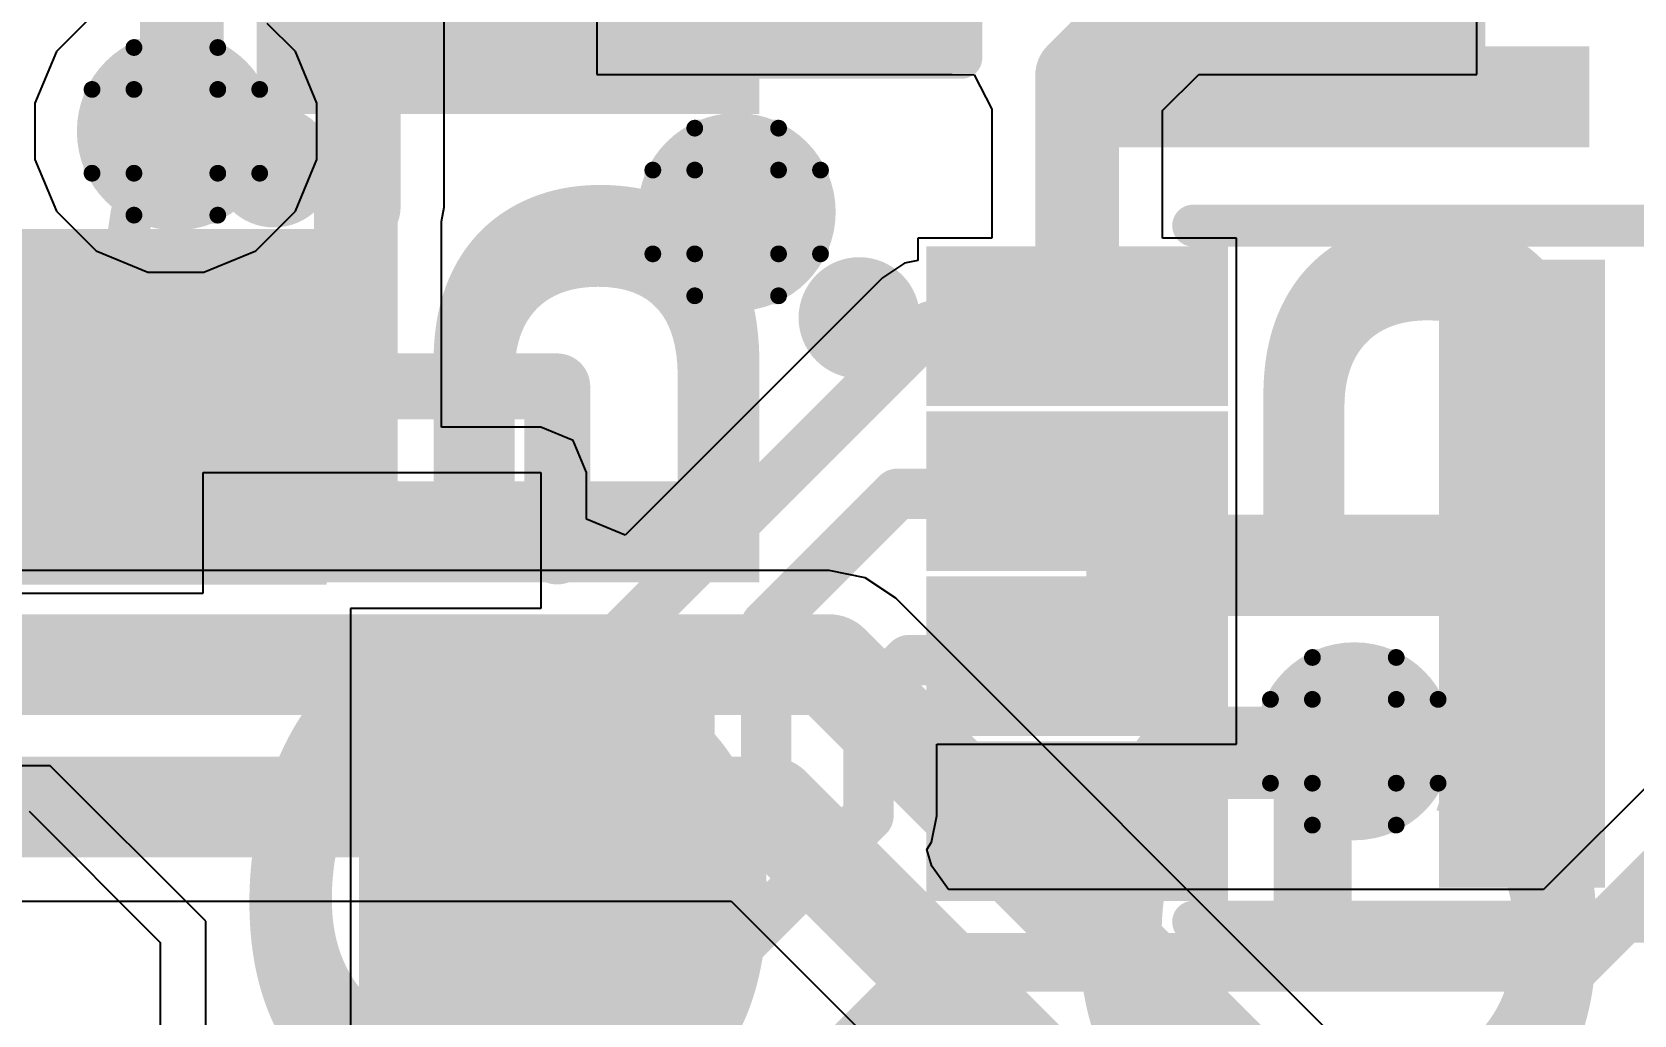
# Model space of a CAD drawing. Header units: inches. Extents: x -25 to 271, y -41 to 15.
# Drawn here: x 68.782 to 73.636, y -9.215 to -6.236 of the extents above; entities that cross this region are included whole.
import ezdxf

# ---------------------------------------------------------------- set-up
doc = ezdxf.new("R2010")
doc.units = ezdxf.units.IN
for name, color, linetype in [('Bottom Layer', 5, 'Continuous'), ('Bottom Overlay', 54, 'Continuous'), ('Drill Drawing', 1, 'Continuous'), ('Top Layer', 1, 'Continuous'), ('Top Overlay', 2, 'Continuous'), ('Top Paste', 8, 'Continuous'), ('Top Solder', 216, 'Continuous'), ('Via Holes', 16, 'Continuous')]:
    doc.layers.add(name, color=color, linetype=linetype)
doc.styles.add('Arial_Bold', font='', dxfattribs={"height": 0.2})
doc.styles.get('Arial_Bold').set_extended_font_data('Arial', bold=True)

# ---------------------------------------------------------------- blocks, each defined once
blk = doc.blocks.new('RES_0603_118')
at = {"layer": 'Top Layer'}
for points in [[(-0.381, 0.4445), (-0.381, -0.4445), (-1.143, -0.4445), (-1.143, 0.4445)], [(1.143, 0.4445), (1.143, -0.4445), (0.381, -0.4445), (0.381, 0.4445)]]:
    blk.add_hatch(color=1, dxfattribs=at).paths.add_polyline_path(points)
at = {"layer": 'Top Paste'}
for points in [[(-0.381, 0.4445), (-0.381, -0.4445), (-1.143, -0.4445), (-1.143, 0.4445)], [(1.143, 0.4445), (1.143, -0.4445), (0.381, -0.4445), (0.381, 0.4445)]]:
    blk.add_hatch(color=8, dxfattribs=at).paths.add_polyline_path(points)
at = {"layer": 'Top Solder'}
for points in [[(-0.2794, 0.5461), (-0.2794, -0.5461), (-1.2446, -0.5461), (-1.2446, 0.5461)], [(1.2446, 0.5461), (1.2446, -0.5461), (0.2794, -0.5461), (0.2794, 0.5461)]]:
    blk.add_hatch(color=216, dxfattribs=at).paths.add_polyline_path(points)
at = {"layer": 'Top Overlay'}
for points in [[(-1.2192, 0.5334, 0.127, 0.127, 0), (-1.2192, -0.5334, 0.127, 0.127, 0)], [(-1.2192, 0.5334, 0.127, 0.127, 0), (1.2192, 0.5334, 0.127, 0.127, 0)], [(1.2192, 0.5334, 0.127, 0.127, 0), (1.2192, -0.5334, 0.127, 0.127, 0)], [(-1.2192, -0.5334, 0.127, 0.127, 0), (1.2192, -0.5334, 0.127, 0.127, 0)]]:
    blk.add_lwpolyline(points, format="xyseb", dxfattribs=at)
for points in [[(-1.25095, 0.5334, 0.0635, 0.0635, 1), (-1.18745, 0.5334, 0.0635, 0.0635, 1)], [(-1.25095, 0.5334, 0.0635, 0.0635, 1), (-1.18745, 0.5334, 0.0635, 0.0635, 1)], [(1.18745, 0.5334, 0.0635, 0.0635, 1), (1.25095, 0.5334, 0.0635, 0.0635, 1)], [(1.18745, 0.5334, 0.0635, 0.0635, 1), (1.25095, 0.5334, 0.0635, 0.0635, 1)], [(-1.25095, -0.5334, 0.0635, 0.0635, 1), (-1.18745, -0.5334, 0.0635, 0.0635, 1)], [(-1.25095, -0.5334, 0.0635, 0.0635, 1), (-1.18745, -0.5334, 0.0635, 0.0635, 1)], [(1.18745, -0.5334, 0.0635, 0.0635, 1), (1.25095, -0.5334, 0.0635, 0.0635, 1)], [(1.18745, -0.5334, 0.0635, 0.0635, 1), (1.25095, -0.5334, 0.0635, 0.0635, 1)]]:
    blk.add_lwpolyline(points, format="xyseb", close=True, dxfattribs=at)
blk = doc.blocks.new('RES_0603_119')
at = {"layer": 'Top Layer'}
for points in [[(-0.381, 0.4445), (-0.381, -0.4445), (-1.143, -0.4445), (-1.143, 0.4445)], [(1.143, 0.4445), (1.143, -0.4445), (0.381, -0.4445), (0.381, 0.4445)]]:
    blk.add_hatch(color=1, dxfattribs=at).paths.add_polyline_path(points)
at = {"layer": 'Top Paste'}
for points in [[(-0.381, 0.4445), (-0.381, -0.4445), (-1.143, -0.4445), (-1.143, 0.4445)], [(1.143, 0.4445), (1.143, -0.4445), (0.381, -0.4445), (0.381, 0.4445)]]:
    blk.add_hatch(color=8, dxfattribs=at).paths.add_polyline_path(points)
at = {"layer": 'Top Solder'}
for points in [[(-0.2794, 0.5461), (-0.2794, -0.5461), (-1.2446, -0.5461), (-1.2446, 0.5461)], [(1.2446, 0.5461), (1.2446, -0.5461), (0.2794, -0.5461), (0.2794, 0.5461)]]:
    blk.add_hatch(color=216, dxfattribs=at).paths.add_polyline_path(points)
at = {"layer": 'Top Overlay'}
for points in [[(-1.2192, -0.5334, 0.127, 0.127, 0), (-1.2192, 0.5334, 0.127, 0.127, 0)], [(1.2192, 0.5334, 0.127, 0.127, 0), (-1.2192, 0.5334, 0.127, 0.127, 0)], [(1.2192, -0.5334, 0.127, 0.127, 0), (1.2192, 0.5334, 0.127, 0.127, 0)], [(1.2192, -0.5334, 0.127, 0.127, 0), (-1.2192, -0.5334, 0.127, 0.127, 0)]]:
    blk.add_lwpolyline(points, format="xyseb", dxfattribs=at)
for points in [[(-1.25095, 0.5334, 0.0635, 0.0635, 1), (-1.18745, 0.5334, 0.0635, 0.0635, 1)], [(-1.25095, 0.5334, 0.0635, 0.0635, 1), (-1.18745, 0.5334, 0.0635, 0.0635, 1)], [(1.18745, 0.5334, 0.0635, 0.0635, 1), (1.25095, 0.5334, 0.0635, 0.0635, 1)], [(1.18745, 0.5334, 0.0635, 0.0635, 1), (1.25095, 0.5334, 0.0635, 0.0635, 1)], [(-1.25095, -0.5334, 0.0635, 0.0635, 1), (-1.18745, -0.5334, 0.0635, 0.0635, 1)], [(-1.25095, -0.5334, 0.0635, 0.0635, 1), (-1.18745, -0.5334, 0.0635, 0.0635, 1)], [(1.18745, -0.5334, 0.0635, 0.0635, 1), (1.25095, -0.5334, 0.0635, 0.0635, 1)], [(1.18745, -0.5334, 0.0635, 0.0635, 1), (1.25095, -0.5334, 0.0635, 0.0635, 1)]]:
    blk.add_lwpolyline(points, format="xyseb", close=True, dxfattribs=at)
blk = doc.blocks.new('QFN_56__7X7__128')
at = {"layer": 'Top Layer'}
for points in [[(-2.7, 3.0005), (-2.7, 3.8755), (-2.5, 3.8755), (-2.5, 3.0005)], [(-2.3, 3.0005), (-2.3, 3.8755), (-2.1, 3.8755), (-2.1, 3.0005)], [(-1.9, 3.0005), (-1.9, 3.8755), (-1.7, 3.8755), (-1.7, 3.0005)], [(-3.8755, 2.7), (-3.0005, 2.7), (-3.0005, 2.5), (-3.8755, 2.5)], [(-3.8755, 2.3), (-3.0005, 2.3), (-3.0005, 2.1), (-3.8755, 2.1)]]:
    blk.add_hatch(color=1, dxfattribs=at).paths.add_polyline_path(points)
at = {"layer": 'Top Paste'}
for points in [[(-2.7, 3.0005), (-2.7, 3.8755), (-2.5, 3.8755), (-2.5, 3.0005)], [(-2.3, 3.0005), (-2.3, 3.8755), (-2.1, 3.8755), (-2.1, 3.0005)], [(-1.9, 3.0005), (-1.9, 3.8755), (-1.7, 3.8755), (-1.7, 3.0005)], [(-3.8755, 2.7), (-3.0005, 2.7), (-3.0005, 2.5), (-3.8755, 2.5)], [(-3.8755, 2.3), (-3.0005, 2.3), (-3.0005, 2.1), (-3.8755, 2.1)]]:
    blk.add_hatch(color=8, dxfattribs=at).paths.add_polyline_path(points)
at = {"layer": 'Top Solder'}
for points in [[(-2.8016, 2.8989), (-2.8016, 3.9771), (-2.3984, 3.9771), (-2.3984, 2.8989)], [(-2.4016, 2.8989), (-2.4016, 3.9771), (-1.9984, 3.9771), (-1.9984, 2.8989)], [(-2.0016, 2.8989), (-2.0016, 3.9771), (-1.5984, 3.9771), (-1.5984, 2.8989)], [(-1.6016, 2.8989), (-1.6016, 3.9771), (-1.1984, 3.9771), (-1.1984, 2.8989)], [(-3.9771, 2.8016), (-2.8989, 2.8016), (-2.8989, 2.3984), (-3.9771, 2.3984)], [(-3.9771, 2.4016), (-2.8989, 2.4016), (-2.8989, 1.9984), (-3.9771, 1.9984)], [(-3.9771, 2.0016), (-2.8989, 2.0016), (-2.8989, 1.5984), (-3.9771, 1.5984)]]:
    blk.add_hatch(color=216, dxfattribs=at).paths.add_polyline_path(points)
at = {"layer": 'Top Overlay'}
for points in [[(-3.5, 3, 0.2, 0.2, 0), (-3.5, 3.5, 0.2, 0.2, 0)], [(-3, 3.5, 0.2, 0.2, 0), (-3.5, 3.5, 0.2, 0.2, 0)]]:
    blk.add_lwpolyline(points, format="xyseb", dxfattribs=at)
for points in [[(-3.55, 3.5, 0.1, 0.1, 1), (-3.45, 3.5, 0.1, 0.1, 1)], [(-3.55, 3.5, 0.1, 0.1, 1), (-3.45, 3.5, 0.1, 0.1, 1)], [(-3.05, 3.5, 0.1, 0.1, 1), (-2.95, 3.5, 0.1, 0.1, 1)], [(-3.55, 3, 0.1, 0.1, 1), (-3.45, 3, 0.1, 0.1, 1)], [(-4.1088, 2.6416, 0.254, 0.254, 1), (-4.2224, 2.6416, 0.254, 0.254, 1)], [(-4.2859, 2.6416, 0.127, 0.127, 1), (-4.1589, 2.6416, 0.127, 0.127, 1)], [(-4.1723, 2.6416, 0.127, 0.127, 1), (-4.0453, 2.6416, 0.127, 0.127, 1)]]:
    blk.add_lwpolyline(points, format="xyseb", close=True, dxfattribs=at)
blk = doc.blocks.new('8_USON__2X3__129')
at = {"layer": 'Top Layer'}
for points in [[(-0.3556, 0.14), (0.3556, 0.14), (0.3556, -0.14), (-0.3556, -0.14)], [(1.1976, 0.1), (1.4976, 0.1), (1.4976, -1.6), (1.1976, -1.6)], [(2.3396, 0.14), (3.0508, 0.14), (3.0508, -0.14), (2.3396, -0.14)], [(-0.3556, -0.36), (0.3556, -0.36), (0.3556, -0.64), (-0.3556, -0.64)], [(2.3396, -0.36), (3.0508, -0.36), (3.0508, -0.64), (2.3396, -0.64)], [(-0.3556, -0.86), (0.3556, -0.86), (0.3556, -1.14), (-0.3556, -1.14)], [(2.3396, -0.86), (3.0508, -0.86), (3.0508, -1.14), (2.3396, -1.14)], [(-0.3556, -1.36), (0.3556, -1.36), (0.3556, -1.64), (-0.3556, -1.64)], [(2.3396, -1.36), (3.0508, -1.36), (3.0508, -1.64), (2.3396, -1.64)]]:
    blk.add_hatch(color=1, dxfattribs=at).paths.add_polyline_path(points)
at = {"layer": 'Top Paste'}
for points in [[(-0.3556, 0.14), (0.3556, 0.14), (0.3556, -0.14), (-0.3556, -0.14)], [(1.1976, 0.1), (1.4976, 0.1), (1.4976, -1.6), (1.1976, -1.6)], [(2.3396, 0.14), (3.0508, 0.14), (3.0508, -0.14), (2.3396, -0.14)], [(-0.3556, -0.36), (0.3556, -0.36), (0.3556, -0.64), (-0.3556, -0.64)], [(2.3396, -0.36), (3.0508, -0.36), (3.0508, -0.64), (2.3396, -0.64)], [(-0.3556, -0.86), (0.3556, -0.86), (0.3556, -1.14), (-0.3556, -1.14)], [(2.3396, -0.86), (3.0508, -0.86), (3.0508, -1.14), (2.3396, -1.14)], [(-0.3556, -1.36), (0.3556, -1.36), (0.3556, -1.64), (-0.3556, -1.64)], [(2.3396, -1.36), (3.0508, -1.36), (3.0508, -1.64), (2.3396, -1.64)]]:
    blk.add_hatch(color=8, dxfattribs=at).paths.add_polyline_path(points)
at = {"layer": 'Top Solder'}
for points in [[(-0.4572, 0.2416), (0.4572, 0.2416), (0.4572, -0.2416), (-0.4572, -0.2416)], [(1.096, 0.2016), (1.5992, 0.2016), (1.5992, -1.7016), (1.096, -1.7016)], [(2.238, 0.2416), (3.1524, 0.2416), (3.1524, -0.2416), (2.238, -0.2416)], [(-0.4572, -0.2584), (0.4572, -0.2584), (0.4572, -0.7416), (-0.4572, -0.7416)], [(2.238, -0.2584), (3.1524, -0.2584), (3.1524, -0.7416), (2.238, -0.7416)], [(-0.4572, -0.7584), (0.4572, -0.7584), (0.4572, -1.2416), (-0.4572, -1.2416)], [(2.238, -0.7584), (3.1524, -0.7584), (3.1524, -1.2416), (2.238, -1.2416)], [(-0.4572, -1.2584), (0.4572, -1.2584), (0.4572, -1.7416), (-0.4572, -1.7416)], [(2.238, -1.2584), (3.1524, -1.2584), (3.1524, -1.7416), (2.238, -1.7416)]]:
    blk.add_hatch(color=216, dxfattribs=at).paths.add_polyline_path(points)
at = {"layer": 'Top Overlay'}
for points in [[(0.3516, 0.3048, 0.127, 0.127, 0), (2.2566, 0.3048, 0.127, 0.127, 0)], [(0.3516, -1.8048, 0.127, 0.127, 0), (2.2566, -1.8048, 0.127, 0.127, 0)]]:
    blk.add_lwpolyline(points, format="xyseb", dxfattribs=at)
for points in [[(0.3198, 0.3048, 0.0635, 0.0635, 1), (0.3833, 0.3048, 0.0635, 0.0635, 1)], [(2.2248, 0.3048, 0.0635, 0.0635, 1), (2.2883, 0.3048, 0.0635, 0.0635, 1)], [(-0.6036, 0.0254, 0.254, 0.254, 1), (-0.7172, 0.0254, 0.254, 0.254, 1)], [(-0.7807, 0.0254, 0.127, 0.127, 1), (-0.6537, 0.0254, 0.127, 0.127, 1)], [(-0.6671, 0.0254, 0.127, 0.127, 1), (-0.5401, 0.0254, 0.127, 0.127, 1)], [(0.3198, -1.8048, 0.0635, 0.0635, 1), (0.3833, -1.8048, 0.0635, 0.0635, 1)], [(2.2248, -1.8048, 0.0635, 0.0635, 1), (2.2883, -1.8048, 0.0635, 0.0635, 1)]]:
    blk.add_lwpolyline(points, format="xyseb", close=True, dxfattribs=at)

msp = doc.modelspace()

# ---------------------------------------------------------------- hatches: boundary and pattern name
at = {"layer": 'Bottom Layer'}
h = msp.add_hatch(color=5, dxfattribs=at)
edge = h.paths.add_edge_path()
edge.add_arc((69.2175, -6.5374), 0.3, 0, 360)
h = msp.add_hatch(color=5, dxfattribs=at)
edge = h.paths.add_edge_path()
edge.add_arc((70.9168, -6.7818), 0.3, 0, 360)
h = msp.add_hatch(color=5, dxfattribs=at)
edge = h.paths.add_edge_path()
edge.add_arc((72.7884, -8.3859), 0.3, 0, 360)
at = {"layer": 'Top Layer'}
h = msp.add_hatch(color=1, dxfattribs=at)
edge = h.paths.add_edge_path()
edge.add_arc((69.2175, -6.5374), 0.3, 0, 360)
h = msp.add_hatch(color=1, dxfattribs=at)
edge = h.paths.add_edge_path()
edge.add_arc((70.9168, -6.7818), 0.3, 0, 360)
h = msp.add_hatch(color=1, dxfattribs=at)
edge = h.paths.add_edge_path()
edge.add_arc((72.7884, -8.3859), 0.3, 0, 360)
at = {"layer": 'Via Holes'}
h = msp.add_hatch(color=7, dxfattribs=at)
edge = h.paths.add_edge_path()
edge.add_arc((69.2175, -6.5374), 0.15, 0, 360)
h = msp.add_hatch(color=7, dxfattribs=at)
edge = h.paths.add_edge_path()
edge.add_arc((70.9168, -6.7818), 0.15, 0, 360)
h = msp.add_hatch(color=7, dxfattribs=at)
edge = h.paths.add_edge_path()
edge.add_arc((72.7884, -8.3859), 0.15, 0, 360)

# ---------------------------------------------------------------- linework, layer by layer
at = {"layer": 'Bottom Layer'}
for p, q in [((68.9756, -6.1754), (68.8555, -6.2955)), ((69.5795, -6.2955), (69.4943, -6.2103)), ((68.8555, -6.2955), (68.7905, -6.4524)), ((69.6445, -6.4524), (69.5795, -6.2955)), ((68.7905, -6.4524), (68.7905, -6.6223)), ((69.6445, -6.6223), (69.6445, -6.4524)), ((68.7905, -6.6223), (68.8555, -6.7792)), ((69.5795, -6.7792), (69.6445, -6.6223)), ((68.8555, -6.7792), (68.9756, -6.8993)), ((69.4594, -6.8993), (69.5795, -6.7792)), ((68.9756, -6.8993), (69.1326, -6.9644)), ((69.3024, -6.9644), (69.4594, -6.8993)), ((69.1326, -6.9644), (69.3024, -6.9644)), ((71.1972, -7.8685), (59.2788, -7.8685)), ((71.1973, -7.8685), (71.1972, -7.8685)), ((71.3063, -7.8902), (71.1973, -7.8685)), ((71.3987, -7.952), (71.3063, -7.8902)), ((74.8665, -11.4197), (71.3987, -7.952)), ((58.9819, -8.8701), (70.9004, -8.8701)), ((70.9004, -8.8701), (72.2205, -10.1902))]:
    msp.add_line(p, q, dxfattribs=at)
for points in [[(69.2353, -6.5196, 0.254, 0.254, 0), (69.2353, -5.3241, 0.254, 0.254, 0)], [(59.1608, -8.1534, 0.3048, 0.3048, 0), (71.1973, -8.1534, 0.3048, 0.3048, 0)], [(71.1973, -8.1534, 0.3048, 0.3048, 0), (74.7485, -11.7046, 0.3048, 0.3048, 0)], [(58.9819, -8.5852, 0.3048, 0.3048, 0), (71.0184, -8.5852, 0.3048, 0.3048, 0)], [(71.0184, -8.5852, 0.3048, 0.3048, 0), (74.5696, -12.1364, 0.3048, 0.3048, 0)]]:
    msp.add_lwpolyline(points, format="xyseb", dxfattribs=at)
for points in [[(69.1718, -6.5196, 0.127, 0.127, 1), (69.2988, -6.5196, 0.127, 0.127, 1)], [(71.1211, -8.1534, 0.1524, 0.1524, 1), (71.2735, -8.1534, 0.1524, 0.1524, 1)], [(71.1211, -8.1534, 0.1524, 0.1524, 1), (71.2735, -8.1534, 0.1524, 0.1524, 1)], [(70.9422, -8.5852, 0.1524, 0.1524, 1), (71.0946, -8.5852, 0.1524, 0.1524, 1)], [(70.9422, -8.5852, 0.1524, 0.1524, 1), (71.0946, -8.5852, 0.1524, 0.1524, 1)]]:
    msp.add_lwpolyline(points, format="xyseb", close=True, dxfattribs=at)
at = {"layer": 'Drill Drawing'}
for points in [[(69.0905, -6.4104, 0.0508, 0.0508, 0), (69.0905, -6.2834, 0.0508, 0.0508, 0)], [(69.0905, -6.2834, 0.0508, 0.0508, 0), (69.3445, -6.2834, 0.0508, 0.0508, 0)], [(69.3445, -6.4104, 0.0508, 0.0508, 0), (69.3445, -6.2834, 0.0508, 0.0508, 0)], [(68.9635, -6.6644, 0.0508, 0.0508, 0), (68.9635, -6.4104, 0.0508, 0.0508, 0)], [(68.9635, -6.4104, 0.0508, 0.0508, 0), (69.0905, -6.4104, 0.0508, 0.0508, 0)], [(69.3445, -6.4104, 0.0508, 0.0508, 0), (69.4715, -6.4104, 0.0508, 0.0508, 0)], [(69.4715, -6.6644, 0.0508, 0.0508, 0), (69.4715, -6.4104, 0.0508, 0.0508, 0)], [(70.7898, -6.6548, 0.0508, 0.0508, 0), (70.7898, -6.5278, 0.0508, 0.0508, 0)], [(70.7898, -6.5278, 0.0508, 0.0508, 0), (71.0438, -6.5278, 0.0508, 0.0508, 0)], [(71.0438, -6.6548, 0.0508, 0.0508, 0), (71.0438, -6.5278, 0.0508, 0.0508, 0)], [(68.9635, -6.6644, 0.0508, 0.0508, 0), (69.0905, -6.6644, 0.0508, 0.0508, 0)], [(69.0905, -6.7914, 0.0508, 0.0508, 0), (69.0905, -6.6644, 0.0508, 0.0508, 0)], [(69.3445, -6.6644, 0.0508, 0.0508, 0), (69.4715, -6.6644, 0.0508, 0.0508, 0)], [(69.3445, -6.7914, 0.0508, 0.0508, 0), (69.3445, -6.6644, 0.0508, 0.0508, 0)], [(70.6628, -6.9088, 0.0508, 0.0508, 0), (70.6628, -6.6548, 0.0508, 0.0508, 0)], [(70.6628, -6.6548, 0.0508, 0.0508, 0), (70.7898, -6.6548, 0.0508, 0.0508, 0)], [(71.0438, -6.6548, 0.0508, 0.0508, 0), (71.1708, -6.6548, 0.0508, 0.0508, 0)], [(71.1708, -6.9088, 0.0508, 0.0508, 0), (71.1708, -6.6548, 0.0508, 0.0508, 0)], [(69.0905, -6.7914, 0.0508, 0.0508, 0), (69.3445, -6.7914, 0.0508, 0.0508, 0)], [(70.6628, -6.9088, 0.0508, 0.0508, 0), (70.7898, -6.9088, 0.0508, 0.0508, 0)], [(70.7898, -7.0358, 0.0508, 0.0508, 0), (70.7898, -6.9088, 0.0508, 0.0508, 0)], [(71.0438, -6.9088, 0.0508, 0.0508, 0), (71.1708, -6.9088, 0.0508, 0.0508, 0)], [(71.0438, -7.0358, 0.0508, 0.0508, 0), (71.0438, -6.9088, 0.0508, 0.0508, 0)], [(70.7898, -7.0358, 0.0508, 0.0508, 0), (71.0438, -7.0358, 0.0508, 0.0508, 0)], [(72.6614, -8.2589, 0.0508, 0.0508, 0), (72.6614, -8.1319, 0.0508, 0.0508, 0)], [(72.6614, -8.1319, 0.0508, 0.0508, 0), (72.9154, -8.1319, 0.0508, 0.0508, 0)], [(72.9154, -8.2589, 0.0508, 0.0508, 0), (72.9154, -8.1319, 0.0508, 0.0508, 0)], [(72.5344, -8.5129, 0.0508, 0.0508, 0), (72.5344, -8.2589, 0.0508, 0.0508, 0)], [(72.5344, -8.2589, 0.0508, 0.0508, 0), (72.6614, -8.2589, 0.0508, 0.0508, 0)], [(72.9154, -8.2589, 0.0508, 0.0508, 0), (73.0424, -8.2589, 0.0508, 0.0508, 0)], [(73.0424, -8.5129, 0.0508, 0.0508, 0), (73.0424, -8.2589, 0.0508, 0.0508, 0)], [(72.5344, -8.5129, 0.0508, 0.0508, 0), (72.6614, -8.5129, 0.0508, 0.0508, 0)], [(72.6614, -8.6399, 0.0508, 0.0508, 0), (72.6614, -8.5129, 0.0508, 0.0508, 0)], [(72.9154, -8.5129, 0.0508, 0.0508, 0), (73.0424, -8.5129, 0.0508, 0.0508, 0)], [(72.9154, -8.6399, 0.0508, 0.0508, 0), (72.9154, -8.5129, 0.0508, 0.0508, 0)], [(72.6614, -8.6399, 0.0508, 0.0508, 0), (72.9154, -8.6399, 0.0508, 0.0508, 0)]]:
    msp.add_lwpolyline(points, format="xyseb", dxfattribs=at)
for points in [[(69.0778, -6.2834, 0.0254, 0.0254, 1), (69.1032, -6.2834, 0.0254, 0.0254, 1)], [(69.0778, -6.2834, 0.0254, 0.0254, 1), (69.1032, -6.2834, 0.0254, 0.0254, 1)], [(69.3318, -6.2834, 0.0254, 0.0254, 1), (69.3572, -6.2834, 0.0254, 0.0254, 1)], [(69.3318, -6.2834, 0.0254, 0.0254, 1), (69.3572, -6.2834, 0.0254, 0.0254, 1)], [(68.9508, -6.4104, 0.0254, 0.0254, 1), (68.9762, -6.4104, 0.0254, 0.0254, 1)], [(68.9508, -6.4104, 0.0254, 0.0254, 1), (68.9762, -6.4104, 0.0254, 0.0254, 1)], [(69.0778, -6.4104, 0.0254, 0.0254, 1), (69.1032, -6.4104, 0.0254, 0.0254, 1)], [(69.0778, -6.4104, 0.0254, 0.0254, 1), (69.1032, -6.4104, 0.0254, 0.0254, 1)], [(69.3318, -6.4104, 0.0254, 0.0254, 1), (69.3572, -6.4104, 0.0254, 0.0254, 1)], [(69.3318, -6.4104, 0.0254, 0.0254, 1), (69.3572, -6.4104, 0.0254, 0.0254, 1)], [(69.4588, -6.4104, 0.0254, 0.0254, 1), (69.4842, -6.4104, 0.0254, 0.0254, 1)], [(69.4588, -6.4104, 0.0254, 0.0254, 1), (69.4842, -6.4104, 0.0254, 0.0254, 1)], [(70.7771, -6.5278, 0.0254, 0.0254, 1), (70.8025, -6.5278, 0.0254, 0.0254, 1)], [(70.7771, -6.5278, 0.0254, 0.0254, 1), (70.8025, -6.5278, 0.0254, 0.0254, 1)], [(71.0311, -6.5278, 0.0254, 0.0254, 1), (71.0565, -6.5278, 0.0254, 0.0254, 1)], [(71.0311, -6.5278, 0.0254, 0.0254, 1), (71.0565, -6.5278, 0.0254, 0.0254, 1)], [(68.9508, -6.6644, 0.0254, 0.0254, 1), (68.9762, -6.6644, 0.0254, 0.0254, 1)], [(68.9508, -6.6644, 0.0254, 0.0254, 1), (68.9762, -6.6644, 0.0254, 0.0254, 1)], [(69.0778, -6.6644, 0.0254, 0.0254, 1), (69.1032, -6.6644, 0.0254, 0.0254, 1)], [(69.0778, -6.6644, 0.0254, 0.0254, 1), (69.1032, -6.6644, 0.0254, 0.0254, 1)], [(69.3318, -6.6644, 0.0254, 0.0254, 1), (69.3572, -6.6644, 0.0254, 0.0254, 1)], [(69.3318, -6.6644, 0.0254, 0.0254, 1), (69.3572, -6.6644, 0.0254, 0.0254, 1)], [(69.4588, -6.6644, 0.0254, 0.0254, 1), (69.4842, -6.6644, 0.0254, 0.0254, 1)], [(69.4588, -6.6644, 0.0254, 0.0254, 1), (69.4842, -6.6644, 0.0254, 0.0254, 1)], [(70.6501, -6.6548, 0.0254, 0.0254, 1), (70.6755, -6.6548, 0.0254, 0.0254, 1)], [(70.6501, -6.6548, 0.0254, 0.0254, 1), (70.6755, -6.6548, 0.0254, 0.0254, 1)], [(70.7771, -6.6548, 0.0254, 0.0254, 1), (70.8025, -6.6548, 0.0254, 0.0254, 1)], [(70.7771, -6.6548, 0.0254, 0.0254, 1), (70.8025, -6.6548, 0.0254, 0.0254, 1)], [(71.0311, -6.6548, 0.0254, 0.0254, 1), (71.0565, -6.6548, 0.0254, 0.0254, 1)], [(71.0311, -6.6548, 0.0254, 0.0254, 1), (71.0565, -6.6548, 0.0254, 0.0254, 1)], [(71.1581, -6.6548, 0.0254, 0.0254, 1), (71.1835, -6.6548, 0.0254, 0.0254, 1)], [(71.1581, -6.6548, 0.0254, 0.0254, 1), (71.1835, -6.6548, 0.0254, 0.0254, 1)], [(69.0778, -6.7914, 0.0254, 0.0254, 1), (69.1032, -6.7914, 0.0254, 0.0254, 1)], [(69.0778, -6.7914, 0.0254, 0.0254, 1), (69.1032, -6.7914, 0.0254, 0.0254, 1)], [(69.3318, -6.7914, 0.0254, 0.0254, 1), (69.3572, -6.7914, 0.0254, 0.0254, 1)], [(69.3318, -6.7914, 0.0254, 0.0254, 1), (69.3572, -6.7914, 0.0254, 0.0254, 1)], [(70.6501, -6.9088, 0.0254, 0.0254, 1), (70.6755, -6.9088, 0.0254, 0.0254, 1)], [(70.6501, -6.9088, 0.0254, 0.0254, 1), (70.6755, -6.9088, 0.0254, 0.0254, 1)], [(70.7771, -6.9088, 0.0254, 0.0254, 1), (70.8025, -6.9088, 0.0254, 0.0254, 1)], [(70.7771, -6.9088, 0.0254, 0.0254, 1), (70.8025, -6.9088, 0.0254, 0.0254, 1)], [(71.0311, -6.9088, 0.0254, 0.0254, 1), (71.0565, -6.9088, 0.0254, 0.0254, 1)], [(71.0311, -6.9088, 0.0254, 0.0254, 1), (71.0565, -6.9088, 0.0254, 0.0254, 1)], [(71.1581, -6.9088, 0.0254, 0.0254, 1), (71.1835, -6.9088, 0.0254, 0.0254, 1)], [(71.1581, -6.9088, 0.0254, 0.0254, 1), (71.1835, -6.9088, 0.0254, 0.0254, 1)], [(70.7771, -7.0358, 0.0254, 0.0254, 1), (70.8025, -7.0358, 0.0254, 0.0254, 1)], [(70.7771, -7.0358, 0.0254, 0.0254, 1), (70.8025, -7.0358, 0.0254, 0.0254, 1)], [(71.0311, -7.0358, 0.0254, 0.0254, 1), (71.0565, -7.0358, 0.0254, 0.0254, 1)], [(71.0311, -7.0358, 0.0254, 0.0254, 1), (71.0565, -7.0358, 0.0254, 0.0254, 1)], [(72.6487, -8.1319, 0.0254, 0.0254, 1), (72.6741, -8.1319, 0.0254, 0.0254, 1)], [(72.6487, -8.1319, 0.0254, 0.0254, 1), (72.6741, -8.1319, 0.0254, 0.0254, 1)], [(72.9027, -8.1319, 0.0254, 0.0254, 1), (72.9281, -8.1319, 0.0254, 0.0254, 1)], [(72.9027, -8.1319, 0.0254, 0.0254, 1), (72.9281, -8.1319, 0.0254, 0.0254, 1)], [(72.5217, -8.2589, 0.0254, 0.0254, 1), (72.5471, -8.2589, 0.0254, 0.0254, 1)], [(72.5217, -8.2589, 0.0254, 0.0254, 1), (72.5471, -8.2589, 0.0254, 0.0254, 1)], [(72.6487, -8.2589, 0.0254, 0.0254, 1), (72.6741, -8.2589, 0.0254, 0.0254, 1)], [(72.6487, -8.2589, 0.0254, 0.0254, 1), (72.6741, -8.2589, 0.0254, 0.0254, 1)], [(72.9027, -8.2589, 0.0254, 0.0254, 1), (72.9281, -8.2589, 0.0254, 0.0254, 1)], [(72.9027, -8.2589, 0.0254, 0.0254, 1), (72.9281, -8.2589, 0.0254, 0.0254, 1)], [(73.0297, -8.2589, 0.0254, 0.0254, 1), (73.0551, -8.2589, 0.0254, 0.0254, 1)], [(73.0297, -8.2589, 0.0254, 0.0254, 1), (73.0551, -8.2589, 0.0254, 0.0254, 1)], [(72.5217, -8.5129, 0.0254, 0.0254, 1), (72.5471, -8.5129, 0.0254, 0.0254, 1)], [(72.5217, -8.5129, 0.0254, 0.0254, 1), (72.5471, -8.5129, 0.0254, 0.0254, 1)], [(72.6487, -8.5129, 0.0254, 0.0254, 1), (72.6741, -8.5129, 0.0254, 0.0254, 1)], [(72.6487, -8.5129, 0.0254, 0.0254, 1), (72.6741, -8.5129, 0.0254, 0.0254, 1)], [(72.9027, -8.5129, 0.0254, 0.0254, 1), (72.9281, -8.5129, 0.0254, 0.0254, 1)], [(72.9027, -8.5129, 0.0254, 0.0254, 1), (72.9281, -8.5129, 0.0254, 0.0254, 1)], [(73.0297, -8.5129, 0.0254, 0.0254, 1), (73.0551, -8.5129, 0.0254, 0.0254, 1)], [(73.0297, -8.5129, 0.0254, 0.0254, 1), (73.0551, -8.5129, 0.0254, 0.0254, 1)], [(72.6487, -8.6399, 0.0254, 0.0254, 1), (72.6741, -8.6399, 0.0254, 0.0254, 1)], [(72.6487, -8.6399, 0.0254, 0.0254, 1), (72.6741, -8.6399, 0.0254, 0.0254, 1)], [(72.9027, -8.6399, 0.0254, 0.0254, 1), (72.9281, -8.6399, 0.0254, 0.0254, 1)], [(72.9027, -8.6399, 0.0254, 0.0254, 1), (72.9281, -8.6399, 0.0254, 0.0254, 1)]]:
    msp.add_lwpolyline(points, format="xyseb", close=True, dxfattribs=at)
at = {"layer": 'Top Layer'}
for p, q in [((70.4926, -5.4508), (70.4926, -6.3655)), ((73.1596, -6.3655), (73.1596, -5.4665)), ((70.0305, -6.7668), (70.0305, -6.1976)), ((70.4926, -6.3655), (71.5697, -6.3655)), ((71.5697, -6.3655), (71.6362, -6.3666)), ((71.6362, -6.3666), (71.6897, -6.4701)), ((72.2076, -6.4747), (72.3169, -6.3655)), ((72.3169, -6.3655), (73.1596, -6.3655)), ((71.6897, -6.4701), (71.6897, -6.861)), ((72.2076, -6.861), (72.2076, -6.4747)), ((70.0219, -6.8102), (70.0305, -6.7668)), ((70.0219, -7.4341), (70.0219, -6.8102)), ((71.6897, -6.861), (71.466, -6.861)), ((71.466, -6.861), (71.466, -6.9285)), ((72.4312, -6.861), (72.2076, -6.861)), ((72.4312, -7.895), (72.4312, -6.861)), ((71.4256, -6.9365), (71.3584, -6.9814)), ((71.466, -6.9285), (71.4256, -6.9365)), ((71.3584, -6.9815), (70.5786, -7.7612)), ((71.3584, -6.9814), (71.3584, -6.9815)), ((70.3238, -7.4341), (70.0219, -7.4341)), ((70.421, -7.4744), (70.3238, -7.4341)), ((70.4613, -7.5716), (70.421, -7.4744)), ((69.3001, -7.937), (69.3001, -7.5716)), ((69.3001, -7.5716), (70.3238, -7.5716)), ((70.3238, -7.5716), (70.3238, -7.9835)), ((70.4613, -7.7126), (70.4613, -7.5716)), ((70.5786, -7.7612), (70.4613, -7.7126)), ((72.4312, -8.395), (72.4312, -7.895)), ((66.0461, -7.937), (69.3001, -7.937)), ((70.3238, -7.9835), (69.7466, -7.9835)), ((69.7466, -7.9835), (69.7466, -8.4375)), ((71.5234, -8.6121), (71.5234, -8.395)), ((71.5234, -8.395), (72.4312, -8.395)), ((69.7466, -8.4375), (69.7466, -9.6375)), ((68.837, -8.4606), (64.8256, -8.4606)), ((69.3078, -8.9314), (68.837, -8.4606)), ((73.713, -8.4842), (73.3615, -8.8355)), ((68.7727, -8.5981), (69.1704, -8.9957)), ((71.5076, -8.6914), (71.5234, -8.6121)), ((71.5234, -8.6121), (71.5234, -8.6121)), ((71.4928, -8.7135), (71.5076, -8.6914)), ((71.5083, -8.764), (71.4928, -8.7135)), ((71.5587, -8.8355), (71.5083, -8.764)), ((73.3615, -8.8355), (71.5587, -8.8355)), ((69.3078, -11.6356), (69.3078, -8.9314)), ((69.1704, -8.9957), (69.1704, -11.6356))]:
    msp.add_line(p, q, dxfattribs=at)
for points in [[(71.9487, -6.3675, 0.254, 0.254, 0), (72.4507, -5.8654, 0.254, 0.254, 0)], [(69.7715, -6.7668, 0.254, 0.254, 0), (69.7715, -5.9436, 0.254, 0.254, 0)], [(71.9487, -7.1279, 0.254, 0.254, 0), (71.9487, -6.3675, 0.254, 0.254, 0)], [(69.0731, -6.886, 0.127, 0.127, -0.198912), (69.2175, -6.5374, 0.127, 0.127, 0)], [(69.7629, -6.7755, 0.254, 0.254, 0), (69.7715, -6.7668, 0.254, 0.254, 0)], [(69.7629, -7.6599, 0.254, 0.254, 0), (69.7629, -6.7755, 0.254, 0.254, 0)], [(69.0731, -7.3725, 0.127, 0.127, 0), (69.0731, -6.886, 0.127, 0.127, 0)], [(70.4224, -8.2105, 0.1524, 0.1524, 0), (71.5049, -7.1279, 0.1524, 0.1524, 0)], [(71.5049, -7.1279, 0.1524, 0.1524, 0), (71.9487, -7.1279, 0.1524, 0.1524, 0)], [(69.0731, -7.3725, 0.1524, 0.1524, 0), (69.0969, -7.3487, 0.1524, 0.1524, 0)], [(69.7629, -7.6599, 0.254, 0.254, 0), (69.7738, -7.6708, 0.254, 0.254, 0)], [(71.0063, -8.0329, 0.1524, 0.1524, 0), (71.4033, -7.6359, 0.1524, 0.1524, 0)], [(71.4033, -7.6359, 0.1524, 0.1524, 0), (71.9568, -7.6359, 0.1524, 0.1524, 0)], [(71.0063, -8.4955, 0.1524, 0.1524, 0), (71.0063, -8.0329, 0.1524, 0.1524, 0)], [(71.3162, -8.262, 0.1524, 0.1524, 0), (71.4383, -8.1399, 0.1524, 0.1524, 0)], [(71.4383, -8.1399, 0.1524, 0.1524, 0), (71.9606, -8.1399, 0.1524, 0.1524, 0)], [(70.3111, -8.2105, 0.1524, 0.1524, 0), (70.4224, -8.2105, 0.1524, 0.1524, 0)], [(71.3162, -8.6121, 0.1524, 0.1524, 0), (71.3162, -8.262, 0.1524, 0.1524, 0)], [(70.8913, -8.6105, 0.1524, 0.1524, 0), (71.0063, -8.4955, 0.1524, 0.1524, 0)], [(70.3111, -8.6105, 0.1524, 0.1524, 0), (70.8913, -8.6105, 0.1524, 0.1524, 0)], [(70.9177, -9.0106, 0.1524, 0.1524, 0), (71.3162, -8.6121, 0.1524, 0.1524, 0)], [(73.4526, -9.0557, 0.1778, 0.1778, 0), (73.8686, -8.6399, 0.1778, 0.1778, 0)], [(70.3111, -9.0106, 0.1524, 0.1524, 0), (70.9177, -9.0106, 0.1524, 0.1524, 0)], [(71.1755, -9.4105, 0.1778, 0.1778, 0), (71.5303, -9.0557, 0.1778, 0.1778, 0)], [(71.5303, -9.0557, 0.1778, 0.1778, 0), (73.4526, -9.0557, 0.1778, 0.1778, 0)]]:
    msp.add_lwpolyline(points, format="xyseb", dxfattribs=at)
for points in [[(71.8852, -6.3675, 0.127, 0.127, 1), (72.0122, -6.3675, 0.127, 0.127, 1)], [(71.8852, -6.3675, 0.127, 0.127, 1), (72.0122, -6.3675, 0.127, 0.127, 1)], [(69.1858, -6.5374, 0.0635, 0.0635, 1), (69.2493, -6.5374, 0.0635, 0.0635, 1)], [(69.6994, -6.7755, 0.127, 0.127, 1), (69.8264, -6.7755, 0.127, 0.127, 1)], [(69.6994, -6.7755, 0.127, 0.127, 1), (69.8264, -6.7755, 0.127, 0.127, 1)], [(69.708, -6.7668, 0.127, 0.127, 1), (69.835, -6.7668, 0.127, 0.127, 1)], [(69.708, -6.7668, 0.127, 0.127, 1), (69.835, -6.7668, 0.127, 0.127, 1)], [(69.0414, -6.886, 0.0635, 0.0635, 1), (69.1049, -6.886, 0.0635, 0.0635, 1)], [(69.0414, -6.886, 0.0635, 0.0635, 1), (69.1049, -6.886, 0.0635, 0.0635, 1)], [(71.8852, -7.1279, 0.127, 0.127, 1), (72.0122, -7.1279, 0.127, 0.127, 1)], [(71.4668, -7.1279, 0.0762, 0.0762, 1), (71.543, -7.1279, 0.0762, 0.0762, 1)], [(71.4668, -7.1279, 0.0762, 0.0762, 1), (71.543, -7.1279, 0.0762, 0.0762, 1)], [(71.9106, -7.1279, 0.0762, 0.0762, 1), (71.9868, -7.1279, 0.0762, 0.0762, 1)], [(69.0588, -7.3487, 0.0762, 0.0762, 1), (69.135, -7.3487, 0.0762, 0.0762, 1)], [(69.035, -7.3725, 0.0762, 0.0762, 1), (69.1112, -7.3725, 0.0762, 0.0762, 1)], [(69.0414, -7.3725, 0.0635, 0.0635, 1), (69.1049, -7.3725, 0.0635, 0.0635, 1)], [(69.6994, -7.6599, 0.127, 0.127, 1), (69.8264, -7.6599, 0.127, 0.127, 1)], [(69.6994, -7.6599, 0.127, 0.127, 1), (69.8264, -7.6599, 0.127, 0.127, 1)], [(69.7103, -7.6708, 0.127, 0.127, 1), (69.8373, -7.6708, 0.127, 0.127, 1)], [(71.3652, -7.6359, 0.0762, 0.0762, 1), (71.4414, -7.6359, 0.0762, 0.0762, 1)], [(71.3652, -7.6359, 0.0762, 0.0762, 1), (71.4414, -7.6359, 0.0762, 0.0762, 1)], [(71.9187, -7.6359, 0.0762, 0.0762, 1), (71.9949, -7.6359, 0.0762, 0.0762, 1)], [(70.9682, -8.0329, 0.0762, 0.0762, 1), (71.0444, -8.0329, 0.0762, 0.0762, 1)], [(70.9682, -8.0329, 0.0762, 0.0762, 1), (71.0444, -8.0329, 0.0762, 0.0762, 1)], [(71.4002, -8.1399, 0.0762, 0.0762, 1), (71.4764, -8.1399, 0.0762, 0.0762, 1)], [(71.4002, -8.1399, 0.0762, 0.0762, 1), (71.4764, -8.1399, 0.0762, 0.0762, 1)], [(71.9225, -8.1399, 0.0762, 0.0762, 1), (71.9987, -8.1399, 0.0762, 0.0762, 1)], [(70.273, -8.2105, 0.0762, 0.0762, 1), (70.3492, -8.2105, 0.0762, 0.0762, 1)], [(70.3843, -8.2105, 0.0762, 0.0762, 1), (70.4605, -8.2105, 0.0762, 0.0762, 1)], [(70.3843, -8.2105, 0.0762, 0.0762, 1), (70.4605, -8.2105, 0.0762, 0.0762, 1)], [(71.2781, -8.262, 0.0762, 0.0762, 1), (71.3543, -8.262, 0.0762, 0.0762, 1)], [(71.2781, -8.262, 0.0762, 0.0762, 1), (71.3543, -8.262, 0.0762, 0.0762, 1)], [(70.9682, -8.4955, 0.0762, 0.0762, 1), (71.0444, -8.4955, 0.0762, 0.0762, 1)], [(70.9682, -8.4955, 0.0762, 0.0762, 1), (71.0444, -8.4955, 0.0762, 0.0762, 1)], [(70.273, -8.6105, 0.0762, 0.0762, 1), (70.3492, -8.6105, 0.0762, 0.0762, 1)], [(70.8532, -8.6105, 0.0762, 0.0762, 1), (70.9294, -8.6105, 0.0762, 0.0762, 1)], [(70.8532, -8.6105, 0.0762, 0.0762, 1), (70.9294, -8.6105, 0.0762, 0.0762, 1)], [(71.2781, -8.6121, 0.0762, 0.0762, 1), (71.3543, -8.6121, 0.0762, 0.0762, 1)], [(71.2781, -8.6121, 0.0762, 0.0762, 1), (71.3543, -8.6121, 0.0762, 0.0762, 1)], [(70.273, -9.0106, 0.0762, 0.0762, 1), (70.3492, -9.0106, 0.0762, 0.0762, 1)], [(70.8796, -9.0106, 0.0762, 0.0762, 1), (70.9558, -9.0106, 0.0762, 0.0762, 1)], [(70.8796, -9.0106, 0.0762, 0.0762, 1), (70.9558, -9.0106, 0.0762, 0.0762, 1)], [(71.4859, -9.0557, 0.0889, 0.0889, 1), (71.5748, -9.0557, 0.0889, 0.0889, 1)], [(71.4859, -9.0557, 0.0889, 0.0889, 1), (71.5748, -9.0557, 0.0889, 0.0889, 1)], [(73.4081, -9.0557, 0.0889, 0.0889, 1), (73.497, -9.0557, 0.0889, 0.0889, 1)], [(73.4081, -9.0557, 0.0889, 0.0889, 1), (73.497, -9.0557, 0.0889, 0.0889, 1)]]:
    msp.add_lwpolyline(points, format="xyseb", close=True, dxfattribs=at)

# ---------------------------------------------------------------- block references
for name, p, rotation in [('RES_0603_118', (71.0641, -5.0955), 90), ('RES_0603_119', (72.5881, -5.0955), 270), ('QFN_56__7X7__128', (66.8731, -10.8105), 270)]:
    msp.add_blockref(name, p, dxfattribs=dict(rotation=rotation))
msp.add_blockref('8_USON__2X3__129', (71.9486, -7.128))

# ---------------------------------------------------------------- texts
at = {"layer": 'Bottom Overlay', "style": 'Arial_Bold', "text_generation_flag": 2}
for s, p in [('GPIO0', (69.4619, -9.7028)), ('GPIO1', (71.9765, -9.8044))]:
    msp.add_text(s, height=1.524, rotation=270, dxfattribs=at).set_placement(p)

doc.saveas('drawing.dxf')
